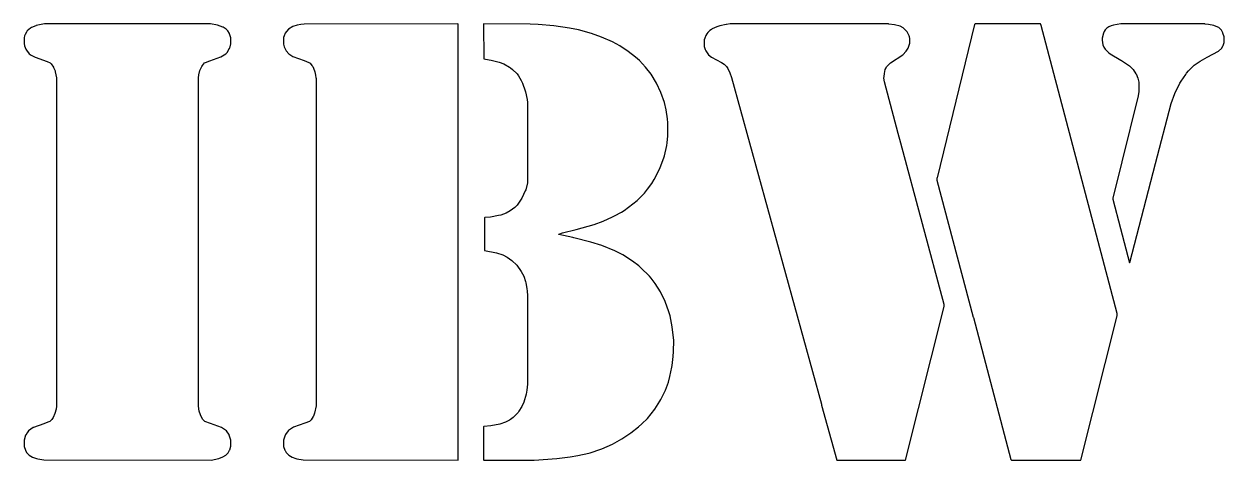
# Model space of a CAD drawing. Extents: x 281 to 3975, y 128 to 1471.
import ezdxf

# ---------------------------------------------------------------- set-up
doc = ezdxf.new("R2010")
doc.units = 0
doc.layers.get('0').update_dxf_attribs({"linetype": 'CONTINUOUS'})

msp = doc.modelspace()

# ---------------------------------------------------------------- linework, layer by layer
at = {"color": 7, "linetype": 'CONTINUOUS'}
for points in [[(857, 128), (881.1, 132.7), (893.1, 137.8), (902, 143), (909, 150), (913.8, 158.1), (914.2, 158.9), (918, 171), (918, 189), (912.8, 204.9), (912.2, 206.1), (908.754098, 211.795082), (904, 218), (889.1, 228.2), (855.1, 240.3), (838, 247), (832, 253), (826.230769, 262.153846), (821.384615, 275.076923), (820.615385, 278.923077), (818, 294), (818, 1305), (819.439024, 1313.95122), (822.7, 1328.1), (828.230769, 1339.846154), (830.24, 1342.82), (837, 1351), (840.153846, 1352.769231), (853.1, 1357.7), (887.1, 1369.8), (902, 1379), (906, 1383), (913.8, 1396.1), (914.2, 1396.9), (918, 1410), (918, 1428), (913.8, 1440.9), (913.2, 1442.1), (908, 1450), (903, 1455), (893.9, 1460.8), (893.1, 1461.2), (877.1, 1467.3), (855, 1471), (344, 1471), (334.044554, 1469.554455), (318.9, 1466.3), (317.1, 1465.7), (303.9, 1460.2), (300.846154, 1458.230769), (291, 1450), (288.24, 1445.82), (284.3, 1438.9), (282.7, 1434.1), (281, 1428), (281, 1410), (282.384615, 1405.076923), (282.647059, 1403.911765), (286.4, 1393.2), (288.230769, 1390.153846), (297, 1379), (302.9, 1374.8), (314.9, 1368.7), (351.9, 1355.7), (362, 1351), (365, 1348), (371.8, 1337.9), (372.2, 1337.1), (376.647059, 1326.911765), (377.352941, 1324.088235), (381, 1305), (381, 294), (379.560976, 285.04878), (376.3, 270.9), (370.769231, 259.153846), (366.24, 252.82), (361, 247), (357.8, 245.4), (343.9, 240.3), (342.1, 239.7), (309.9, 228.2), (309.153846, 227.769231), (295, 218), (290.245902, 211.795082), (286.2, 204.9), (285.8, 204.1), (281, 189), (281, 170), (285.2, 158.1), (285.8, 156.9), (290, 150), (297, 143), (307.1, 137.2), (319.088235, 132.352941), (323.088235, 131.352941), (342.000967, 128.499029), (857, 128)], [(1617, 128), (1617, 1470), (1616, 1471), (1143.001053, 1470.501057), (1133.044554, 1469.554455), (1122.076923, 1467.615385), (1108.1, 1462.8), (1095, 1455), (1088.76, 1448.18), (1085.2, 1442.9), (1081.647059, 1434.088235), (1080, 1429), (1080, 1409), (1082.352941, 1401.088235), (1083.8, 1396.9), (1088.243902, 1388.195122), (1096, 1379), (1108.1, 1371.2), (1143.1, 1358.3), (1157.82, 1352.76), (1162, 1350), (1167.24, 1343.18), (1169.76, 1339.82), (1175.647059, 1326.911765), (1176.352941, 1324.088235), (1178.560976, 1312.95122), (1179.439024, 1305.04878), (1180, 1304), (1180, 295), (1175.647059, 272.088235), (1171.8, 263.1), (1171.2, 261.9), (1165, 252), (1160, 247), (1145.9, 241.3), (1110.1, 228.7), (1095, 219), (1094, 218), (1085.8, 206.1), (1084.8, 204.1), (1080, 189), (1080, 170), (1084.2, 158.1), (1084.8, 156.9), (1088, 151), (1096, 143), (1106.1, 137.2), (1106.9, 136.8), (1118.088235, 132.352941), (1120.911765, 131.647059), (1140.001046, 128.49895), (1617, 128)], [(1851, 128), (1920.962069, 132.455172), (1961.932432, 137.405405), (1985.932432, 141.405405), (2019.9, 149.3), (2023.911765, 150.352941), (2056.9, 161.2), (2059.9, 162.3), (2092.9, 177.2), (2121.1, 192.8), (2149.18, 211.76), (2172.195122, 229.756098), (2183, 239), (2200, 256), (2222.76, 284.18), (2238.769231, 309.153846), (2241.769231, 314.153846), (2253.8, 339.1), (2255.3, 342.9), (2264.647059, 368.088235), (2269.352941, 384.911765), (2275.594595, 414.067568), (2276.405405, 418.932432), (2279.533074, 447.029183), (2280.466926, 461.970817), (2281, 496), (2276.58, 537.94), (2269.647059, 571.911765), (2266.3, 584.1), (2254.8, 615.9), (2240.2, 646.1), (2224.24, 671.18), (2211.752941, 687.788235), (2206.247059, 694.211765), (2180.211765, 720.247059), (2173.788235, 725.752941), (2153.846154, 740.769231), (2123.9, 759.8), (2100.1, 772.2), (2059.9, 788.7), (2026.088235, 799.352941), (1973.923077, 812.615385), (1970.076923, 813.384615), (1927, 823), (1927, 824), (1938.911765, 827.352941), (1981.088235, 837.647059), (2036.1, 853.7), (2064.1, 863.7), (2093.1, 876.8), (2099.1, 879.8), (2120.153846, 891.769231), (2128.153846, 896.769231), (2155.18, 916.76), (2168.211765, 927.752941), (2191, 950), (2200.754098, 962.204918), (2213.769231, 980.153846), (2221.2, 991.9), (2237.7, 1024.1), (2239.8, 1029.1), (2250.7, 1059.1), (2252.352941, 1064.911765), (2259.384615, 1096.923077), (2260.430769, 1104.946154), (2263, 1126), (2263, 1167), (2261.544828, 1178.962069), (2257.384615, 1207.076923), (2252.3, 1229.1), (2241.7, 1259.9), (2228.2, 1289.1), (2211.230769, 1316.153846), (2194.245902, 1338.204918), (2175.228302, 1358.249057), (2163.771698, 1368.750943), (2140.82, 1386.76), (2114.846154, 1403.769231), (2092.1, 1416.2), (2058.9, 1430.7), (2027.9, 1441.7), (1987.911765, 1452.647059), (1960.076923, 1458.384615), (1912.053846, 1465.430769), (1863.981536, 1469.519941), (1839.018464, 1470.480059), (1697, 1471), (1696, 1470), (1696.25, 1363.25), (1712.94, 1360.58), (1718.932432, 1359.594595), (1743.9, 1353.7), (1758.1, 1348.2), (1775.153846, 1338.230769), (1778.153846, 1336.230769), (1785, 1331), (1799, 1317), (1802.756098, 1311.804878), (1811.2, 1297.1), (1815.2, 1289.1), (1823.352941, 1265.088235), (1824.3, 1262.1), (1829.405405, 1238.067568), (1830.439024, 1229.04878), (1831, 1228), (1831, 982), (1825.3, 959.9), (1824.2, 956.9), (1813.769231, 934.153846), (1811.8, 931.1), (1799, 913), (1792, 906), (1777.846154, 895.230769), (1764.9, 888.2), (1748.911765, 882.352941), (1742.088235, 880.647059), (1716.95122, 876.439024), (1700, 875), (1699, 874), (1699, 773), (1735.911765, 765.647059), (1754.9, 759.7), (1768.153846, 753.230769), (1783, 743), (1798, 728), (1811.769231, 708.846154), (1819.2, 694.1), (1824.615385, 677.923077), (1825.384615, 674.076923), (1828.560976, 655.95122), (1829.439024, 648.04878), (1831, 635), (1831, 362), (1828.569231, 343.053846), (1826.594595, 331.067568), (1819.3, 305.9), (1813.8, 293.1), (1804.76, 278.18), (1802.24, 274.82), (1787, 259), (1778.846154, 253.230769), (1775.153846, 250.769231), (1762.9, 244.3), (1746.088235, 238.647059), (1717.946154, 233.430769), (1697, 231), (1696, 230), (1696, 129), (1697, 128), (1851, 128)], [(2995, 128), (3114, 601), (3114, 607), (2979.7, 1103.9), (2971.647059, 1133.911765), (2929.45082, 1293.040984), (2928, 1304), (2928.54918, 1309.040984), (2929.45082, 1318.959016), (2932.3, 1330.9), (2934.8, 1336.1), (2936, 1339), (2948, 1351), (2986, 1376), (2997, 1387), (3000.8, 1393.1), (3002.769231, 1396.153846), (3008, 1412), (3008, 1426), (3006.615385, 1430.923077), (3005.647059, 1434.911765), (3000.8, 1444.9), (3000, 1447), (2987.153846, 1459.230769), (2978.1, 1464.2), (2960.94, 1468.58), (2943.037931, 1470.455172), (2942, 1471), (2455, 1471), (2444.040984, 1469.54918), (2442.94, 1469.42), (2423.088235, 1465.647059), (2414.1, 1462.7), (2399.153846, 1455.769231), (2396.846154, 1454.230769), (2392, 1451), (2386, 1445), (2383.24, 1440.82), (2380.2, 1435.9), (2376.647059, 1427.088235), (2375, 1422), (2375, 1402), (2378.2, 1392.1), (2379.8, 1387.9), (2388, 1376), (2396.846154, 1368.769231), (2427.9, 1352.8), (2436.18, 1347.24), (2444, 1340), (2447.769231, 1333.846154), (2453.8, 1320.9), (2459.3, 1306.1), (2735.647059, 299.911765), (2736.352941, 297.088235), (2783, 128), (2995, 128)], [(3534, 128), (3646, 572), (3646, 579), (3523.647059, 1041.911765), (3411.7, 1465.9), (3410, 1471), (3209, 1471), (3207, 1469), (3091.647059, 997.088235), (3091, 996), (3091, 990), (3203.3, 568.1), (3203.647059, 566.911765), (3319, 130), (3321, 128), (3534, 128)], [(3684, 735), (3684.7, 736.1), (3763.647059, 1041.088235), (3812.3, 1225.9), (3823.8, 1257.1), (3839.230769, 1288.846154), (3842.8, 1295.1), (3857.24, 1315.82), (3859.76, 1319.18), (3866, 1327), (3883, 1344), (3901.153846, 1356.769231), (3923.1, 1368.8), (3958, 1387), (3968, 1397), (3971.8, 1404.1), (3972.2, 1404.9), (3975, 1414), (3975, 1431), (3971.7, 1442.9), (3971.2, 1444.1), (3967, 1452), (3959, 1460), (3945.9, 1465.7), (3944.1, 1466.3), (3926.959016, 1469.54918), (3917.040984, 1470.45082), (3916, 1471), (3657, 1471), (3634.911765, 1467.352941), (3627.9, 1465.3), (3620.153846, 1461.769231), (3617.846154, 1460.230769), (3614, 1458), (3609, 1453), (3606.2, 1447.9), (3603.8, 1443.1), (3600, 1427), (3600, 1421), (3602.384615, 1407.076923), (3605.4, 1399.2), (3609, 1393), (3620.82, 1381.76), (3624.18, 1379.24), (3657.9, 1359.8), (3659.846154, 1358.769231), (3684, 1342), (3695, 1331), (3703.769231, 1317.846154), (3704.2, 1317.1), (3709.647059, 1303.911765), (3712.384615, 1292.076923), (3713, 1291), (3713, 1263), (3710.594595, 1250.067568), (3660.647059, 1046.088235), (3633, 935), (3633, 931), (3656.352941, 841.088235), (3684, 735)]]:
    msp.add_lwpolyline(points, dxfattribs=at)

doc.saveas('drawing.dxf')
